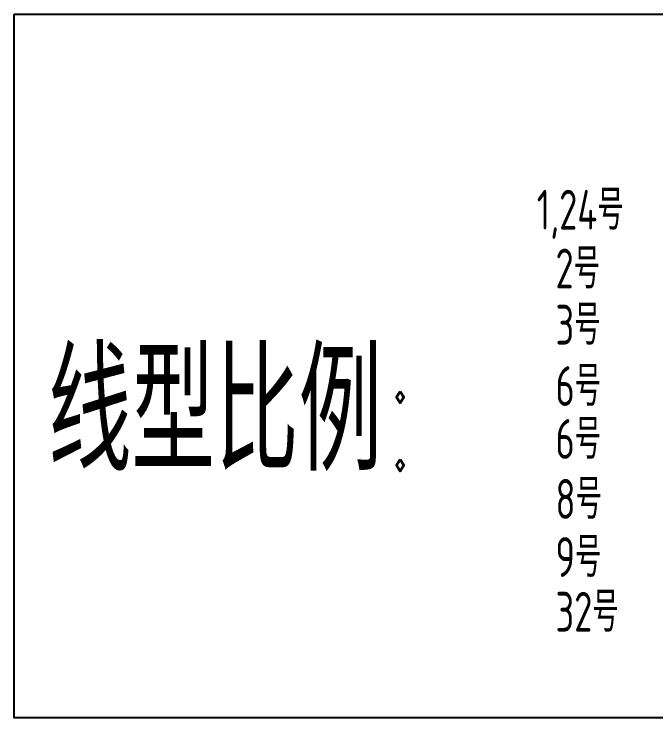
# Model space of a CAD drawing. Extents: x 2265485 to 2764500, y -717688 to -411246.
# Drawn here: x 2411380 to 2532365, y -543856 to -411246 of the extents above; entities that cross this region are included whole.
import ezdxf

# ---------------------------------------------------------------- set-up
doc = ezdxf.new("R2010")
doc.units = 0
doc.header["$LTSCALE"] = 1000
doc.header["$MEASUREMENT"] = 0
doc.linetypes.add('DASHED', pattern=[0.75, 0.5, -0.25])
for name, color, linetype in [('14', 14, 'CONTINUOUS'), ('22000', 2, 'CONTINUOUS'), ('BEAM', 4, 'DASHED')]:
    doc.layers.add(name, color=color, linetype=linetype)
doc.styles.add('TBHZ', font='txt.shx', dxfattribs={"width": 0.9, "bigfont": 'hztxt.shx'})
doc.styles.add('TSSD_AXIS', font='tssdeng.shx', dxfattribs={"width": 0.7, "bigfont": 'HZDX.SHX'})

msp = doc.modelspace()

# ---------------------------------------------------------------- linework, layer by layer
at = {"layer": '22000', "color": 6, "linetype": 'ByBlock'}
msp.add_lwpolyline([(2411379.8, -411246.3), (2708379.3, -411246.3), (2708379.3, -543856), (2411379.8, -543856)], close=True, dxfattribs=at)

# ---------------------------------------------------------------- texts
at = {"layer": '14', "color": 2, "style": 'TBHZ', "width": 0.7}
msp.add_text('线型比例:', height=22500, dxfattribs=at).set_placement((2417773, -497337.5))
at = {"layer": 'BEAM', "color": 7, "linetype": 'ByBlock', "style": 'TSSD_AXIS', "width": 0.7}
for s, p in [('1,24号', (2509909.5, -451860.6)), ('2号', (2513432.5, -462942.1)), ('3号', (2513432.5, -473534.7)), ('6号', (2513432.5, -485074.7)), ('6号', (2513432.5, -495042.6)), ('8号', (2513432.5, -506351.7)), ('9号', (2513432.5, -517295.2)), ('32号', (2513432.5, -527610.8))]:
    msp.add_text(s, height=7500, dxfattribs=at).set_placement(p)

doc.saveas('drawing.dxf')
